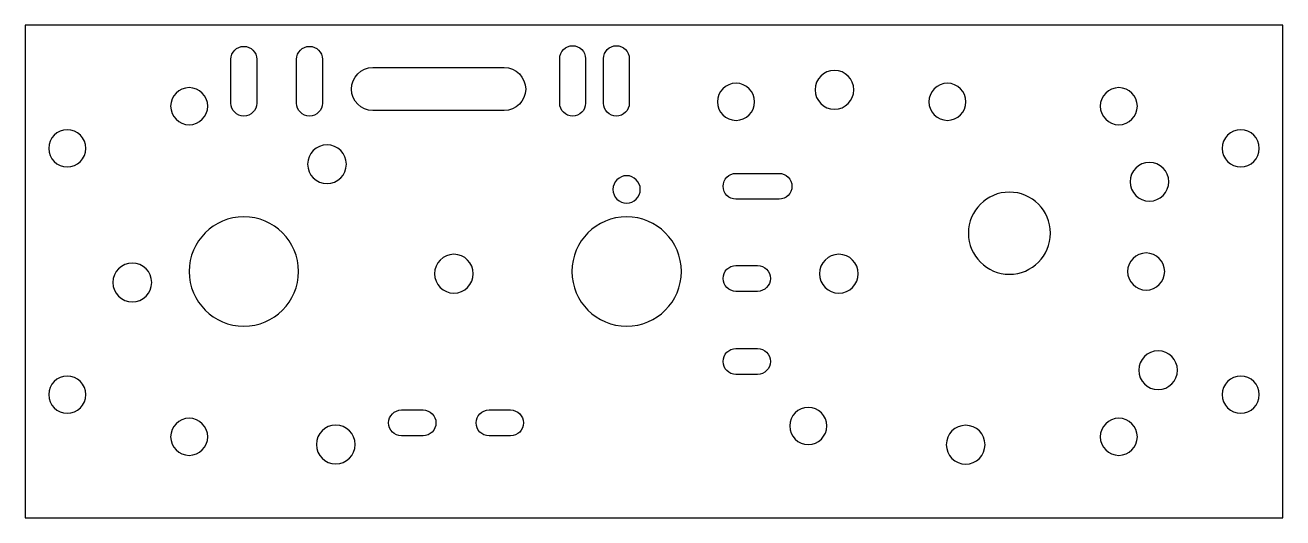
# Model space of a CAD drawing. Header units: millimetres. Extents: x -146 to 0, y -57 to 0.
import ezdxf

# ---------------------------------------------------------------- set-up
doc = ezdxf.new("R2010")
doc.units = ezdxf.units.MM
doc.layers.get('0').update_dxf_attribs({"linetype": 'CONTINUOUS'})

msp = doc.modelspace()

# ---------------------------------------------------------------- linework, layer by layer
msp.add_lwpolyline([(0, 0), (-146.05, 0), (-146.05, -57.15), (0, -57.15)], close=True)
for points in [[(-122.153106, -9.040146), (-122.153106, -3.960146, -1), (-119.153106, -3.960146), (-119.153106, -9.040146, -1)], [(-114.533106, -9.040146), (-114.533106, -3.960146, -1), (-111.533106, -3.960146), (-111.533106, -9.040146, -1)], [(-83.973506, -9.040146), (-83.973506, -3.883146, -1), (-80.973506, -3.883146), (-80.973506, -9.040146, -1)], [(-78.893506, -9.040146), (-78.893506, -3.883146, -1), (-75.893506, -3.883146), (-75.893506, -9.040146, -1)], [(-105.667106, -4.914546), (-90.427106, -4.914546, -1), (-90.427106, -9.914546), (-105.667106, -9.914546, -1)], [(-58.503106, -20.192146), (-63.503106, -20.192146, -1), (-63.503106, -17.192146), (-58.503106, -17.192146, -1)], [(-61.003106, -30.877146), (-63.503106, -30.877146, -1), (-63.503106, -27.877146), (-61.003106, -27.877146, -1)], [(-61.003106, -40.512146), (-63.503106, -40.512146, -1), (-63.503106, -37.512146), (-61.003106, -37.512146, -1)], [(-99.845106, -47.641146), (-102.345106, -47.641146, -1), (-102.345106, -44.641146), (-99.845106, -44.641146, -1)], [(-89.685106, -47.641146), (-92.185106, -47.641146, -1), (-92.185106, -44.641146), (-89.685106, -44.641146, -1)]]:
    msp.add_lwpolyline(points, format="xyb", close=True)
at = {"extrusion": (5.45629e-31, 6.40097e-46, -1)}
for centre in [(52.068106, -7.496146), (110.996106, -16.132146), (15.492106, -18.164146), (133.607106, -29.848146), (96.264106, -28.832146), (51.560106, -28.832146), (14.481106, -40.028146), (109.980106, -48.644146), (36.833106, -48.664146)]:
    msp.add_circle(centre, 2.25, dxfattribs=at)
at = {"extrusion": (0, 0, -1)}
for centre, radius in [((127, -9.398), 2.15265), ((63.5, -8.89), 2.15265), ((38.95, -8.89), 2.15265), ((19.05, -9.398), 2.15265), ((141.1605, -14.2875), 2.15265), ((4.8895, -14.2875), 2.15265), ((76.2, -19.05), 1.5875), ((31.75, -24.13), 4.7625), ((120.65, -28.575), 6.35), ((76.2, -28.575), 6.35), ((15.875, -28.58), 2.15265), ((141.1605, -42.8625), 2.15265), ((4.8895, -42.8625), 2.15265), ((55.107988, -46.493287), 2.15265), ((127, -47.752), 2.15265), ((19.05, -47.752), 2.15265)]:
    msp.add_circle(centre, radius, dxfattribs=at)

doc.saveas('drawing.dxf')
